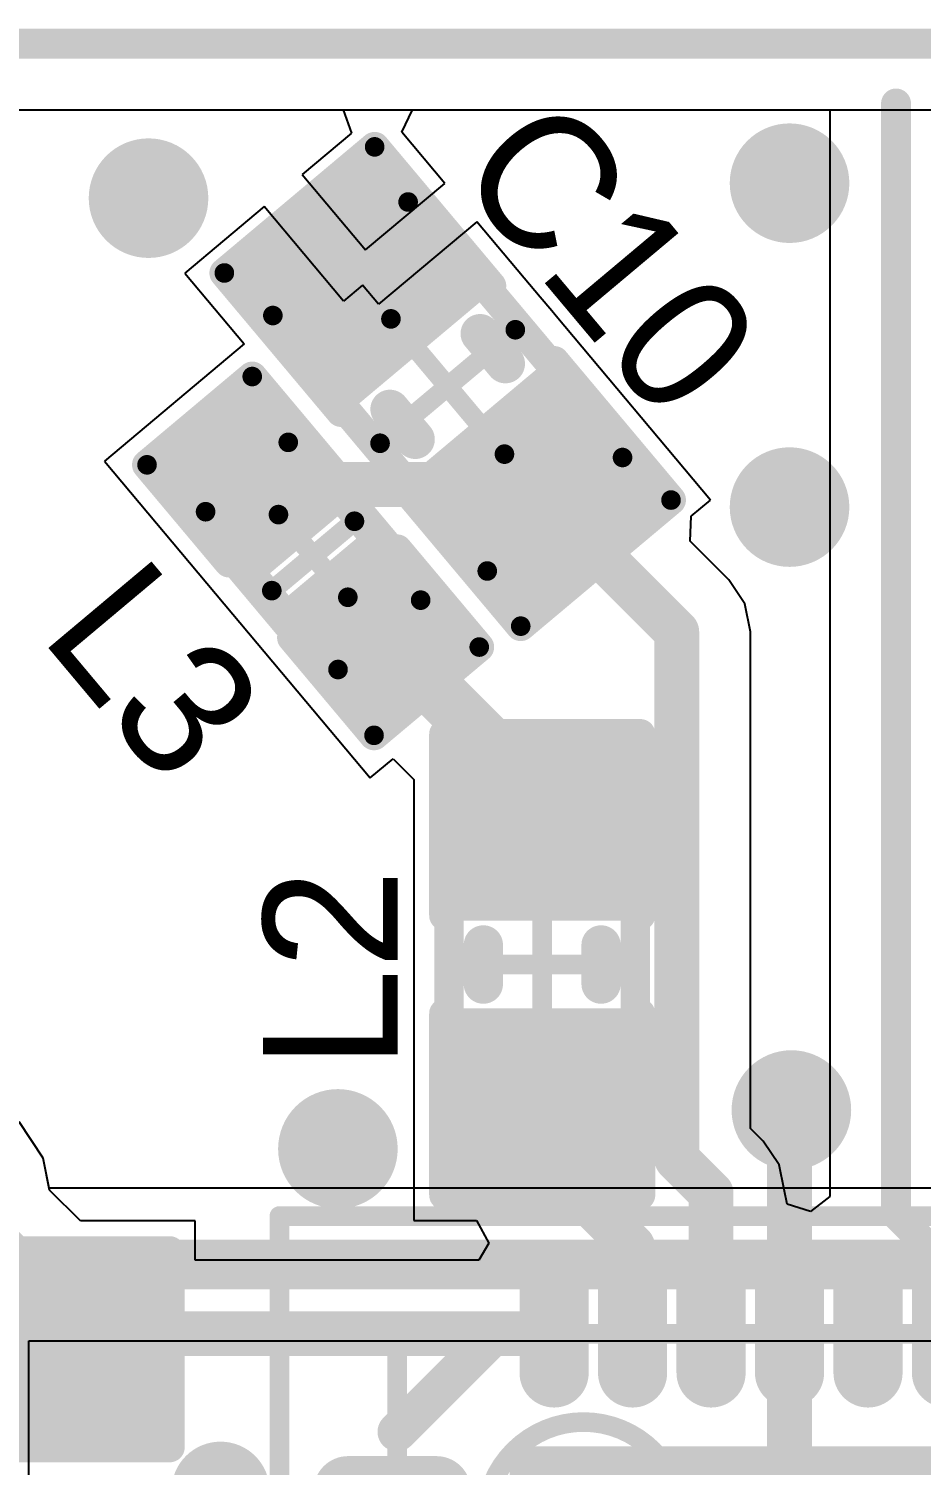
# Model space of a CAD drawing. Header units: millimetres. Extents: x 75.4 to 93.3, y 79.9 to 95.1.
# Drawn here: x 79.23 to 83.78, y 87.82 to 95.14 of the extents above; entities that cross this region are included whole.
import ezdxf

# ---------------------------------------------------------------- set-up
doc = ezdxf.new("R2010")
doc.units = ezdxf.units.MM
for name, color, linetype in [('BottomLayer', 5, 'Continuous'), ('KeepOutLayer', 6, 'Continuous'), ('Mechanical1', 6, 'Continuous'), ('Mechanical13', 56, 'Continuous'), ('Mechanical15', 56, 'Continuous'), ('MultiLayer', 9, 'Continuous'), ('TopLayer', 1, 'Continuous'), ('TopOverlay', 2, 'Continuous'), ('TopPaste', 8, 'Continuous'), ('TopSolder', 216, 'Continuous'), ('ViaHoleLayer', 16, 'Continuous')]:
    doc.layers.add(name, color=color, linetype=linetype)

# ---------------------------------------------------------------- blocks, each defined once
blk = doc.blocks.new('CAPC1608X06L_2')
at = {"layer": 'Mechanical13', "const_width": 0.1}
for points in [[(-0.85, 0.45), (0.85, 0.45)], [(-0.85, -0.45), (-0.85, 0.45)], [(0.85, -0.45), (0.85, 0.45)], [(-0.85, -0.45), (0.85, -0.45)]]:
    blk.add_lwpolyline(points, dxfattribs=at)
at = {"layer": 'Mechanical13', "const_width": 0.05}
for points in [[(-0.875, 0.45, 1), (-0.825, 0.45, 1)], [(-0.875, 0.45, 1), (-0.825, 0.45, 1)], [(0.825, 0.45, 1), (0.875, 0.45, 1)], [(0.825, 0.45, 1), (0.875, 0.45, 1)], [(-0.875, -0.45, 1), (-0.825, -0.45, 1)], [(-0.875, -0.45, 1), (-0.825, -0.45, 1)], [(0.825, -0.45, 1), (0.875, -0.45, 1)], [(0.825, -0.45, 1), (0.875, -0.45, 1)]]:
    blk.add_lwpolyline(points, format="xyb", close=True, dxfattribs=at)
at = {"layer": 'Mechanical15', "const_width": 0.1}
for points in [[(-1.175, -0.5), (-1.175, 0.5)], [(-1.175, 0.5), (1.175, 0.5)], [(1.175, -0.5), (1.175, 0.5)], [(0, -0.45), (0, 0.45)], [(-0.45, 0), (0.45, 0)], [(-1.175, -0.5), (1.175, -0.5)]]:
    blk.add_lwpolyline(points, dxfattribs=at)
at = {"layer": 'Mechanical15', "const_width": 0.05}
for points in [[(-1.2, 0.5, 1), (-1.15, 0.5, 1)], [(-1.2, 0.5, 1), (-1.15, 0.5, 1)], [(1.15, 0.5, 1), (1.2, 0.5, 1)], [(1.15, 0.5, 1), (1.2, 0.5, 1)], [(-0.025, 0.45, 1), (0.025, 0.45, 1)], [(-0.475, 0, 1), (-0.425, 0, 1)], [(0.425, 0, 1), (0.475, 0, 1)], [(-0.025, -0.45, 1), (0.025, -0.45, 1)], [(-1.2, -0.5, 1), (-1.15, -0.5, 1)], [(-1.2, -0.5, 1), (-1.15, -0.5, 1)], [(1.15, -0.5, 1), (1.2, -0.5, 1)], [(1.15, -0.5, 1), (1.2, -0.5, 1)]]:
    blk.add_lwpolyline(points, format="xyb", close=True, dxfattribs=at)
at = {"layer": 'TopLayer'}
for points in [[(-0.3, -0.4), (-0.3, 0.4), (-1.05, -0.4), (-1.05, 0.4)], [(1.05, -0.4), (1.05, 0.4), (0.3, -0.4), (0.3, 0.4)]]:
    blk.add_solid(points, dxfattribs=at)
at = {"layer": 'TopOverlay'}
for points, const_width in [([(-1.175, -0.5), (-1.175, 0.5)], 0.1524), ([(-1.175, 0.5), (-0.25, 0.5)], 0.1524), ([(0.25, 0.5), (1.175, 0.5)], 0.1524), ([(1.175, -0.5), (1.175, 0.5)], 0.1524), ([(-0.1, 0.3), (0.1, 0.3)], 0.2), ([(-0.1, -0.3), (0.1, -0.3)], 0.2), ([(-1.175, -0.5), (-0.25, -0.5)], 0.1524), ([(0.25, -0.5), (1.175, -0.5)], 0.1524)]:
    blk.add_lwpolyline(points, dxfattribs=dict(at, const_width=const_width))
for points, const_width in [([(-1.2131, 0.5, 1), (-1.1369, 0.5, 1)], 0.0762), ([(-1.2131, 0.5, 1), (-1.1369, 0.5, 1)], 0.0762), ([(-0.2881, 0.5, 1), (-0.2119, 0.5, 1)], 0.0762), ([(0.2119, 0.5, 1), (0.2881, 0.5, 1)], 0.0762), ([(1.1369, 0.5, 1), (1.2131, 0.5, 1)], 0.0762), ([(1.1369, 0.5, 1), (1.2131, 0.5, 1)], 0.0762), ([(-0.15, 0.3, 1), (-0.05, 0.3, 1)], 0.1), ([(0.05, 0.3, 1), (0.15, 0.3, 1)], 0.1), ([(-0.15, -0.3, 1), (-0.05, -0.3, 1)], 0.1), ([(0.05, -0.3, 1), (0.15, -0.3, 1)], 0.1), ([(-1.2131, -0.5, 1), (-1.1369, -0.5, 1)], 0.0762), ([(-1.2131, -0.5, 1), (-1.1369, -0.5, 1)], 0.0762), ([(-0.2881, -0.5, 1), (-0.2119, -0.5, 1)], 0.0762), ([(0.2119, -0.5, 1), (0.2881, -0.5, 1)], 0.0762), ([(1.1369, -0.5, 1), (1.2131, -0.5, 1)], 0.0762), ([(1.1369, -0.5, 1), (1.2131, -0.5, 1)], 0.0762)]:
    blk.add_lwpolyline(points, format="xyb", close=True, dxfattribs=dict(at, const_width=const_width))
at = {"layer": 'TopPaste'}
for points in [[(-0.3, -0.4), (-0.3, 0.4), (-1.05, -0.4), (-1.05, 0.4)], [(1.05, -0.4), (1.05, 0.4), (0.3, -0.4), (0.3, 0.4)]]:
    blk.add_solid(points, dxfattribs=at)
at = {"layer": 'TopSolder'}
for points in [[(-0.2238, -0.4762), (-0.2238, 0.4762), (-1.1262, -0.4762), (-1.1262, 0.4762)], [(1.1262, -0.4762), (1.1262, 0.4762), (0.2238, -0.4762), (0.2238, 0.4762)]]:
    blk.add_solid(points, dxfattribs=at)
blk = doc.blocks.new('INDC1005X04L_3')
at = {"layer": 'Mechanical13', "const_width": 0.1}
for points in [[(-0.525, -0.275), (-0.525, 0.275)], [(-0.525, 0.275), (0.525, 0.275)], [(0.525, -0.275), (0.525, 0.275)], [(-0.525, -0.275), (0.525, -0.275)]]:
    blk.add_lwpolyline(points, dxfattribs=at)
at = {"layer": 'Mechanical13', "const_width": 0.05}
for points in [[(-0.55, 0.275, 1), (-0.5, 0.275, 1)], [(-0.55, 0.275, 1), (-0.5, 0.275, 1)], [(0.5, 0.275, 1), (0.55, 0.275, 1)], [(0.5, 0.275, 1), (0.55, 0.275, 1)], [(-0.55, -0.275, 1), (-0.5, -0.275, 1)], [(-0.55, -0.275, 1), (-0.5, -0.275, 1)], [(0.5, -0.275, 1), (0.55, -0.275, 1)], [(0.5, -0.275, 1), (0.55, -0.275, 1)]]:
    blk.add_lwpolyline(points, format="xyb", close=True, dxfattribs=at)
at = {"layer": 'Mechanical15', "const_width": 0.1}
for points in [[(-0.9, -0.35), (-0.9, 0.35)], [(-0.9, 0.35), (0.9, 0.35)], [(0.9, -0.35), (0.9, 0.35)], [(0, -0.275), (0, 0.275)], [(-0.275, 0), (0.275, 0)], [(-0.9, -0.35), (0.9, -0.35)]]:
    blk.add_lwpolyline(points, dxfattribs=at)
at = {"layer": 'Mechanical15', "const_width": 0.05}
for points in [[(-0.925, 0.35, 1), (-0.875, 0.35, 1)], [(-0.925, 0.35, 1), (-0.875, 0.35, 1)], [(0.875, 0.35, 1), (0.925, 0.35, 1)], [(0.875, 0.35, 1), (0.925, 0.35, 1)], [(-0.025, 0.275, 1), (0.025, 0.275, 1)], [(-0.3, 0, 1), (-0.25, 0, 1)], [(0.25, 0, 1), (0.3, 0, 1)], [(-0.025, -0.275, 1), (0.025, -0.275, 1)], [(-0.925, -0.35, 1), (-0.875, -0.35, 1)], [(-0.925, -0.35, 1), (-0.875, -0.35, 1)], [(0.875, -0.35, 1), (0.925, -0.35, 1)], [(0.875, -0.35, 1), (0.925, -0.35, 1)]]:
    blk.add_lwpolyline(points, format="xyb", close=True, dxfattribs=at)
at = {"layer": 'TopLayer'}
for points in [[(-0.15, -0.25), (-0.15, 0.25), (-0.8, -0.25), (-0.8, 0.25)], [(0.8, -0.25), (0.8, 0.25), (0.15, -0.25), (0.15, 0.25)]]:
    blk.add_solid(points, dxfattribs=at)
at = {"layer": 'TopOverlay', "const_width": 0.1524}
for points in [[(-0.9001, -0.3501), (-0.9001, 0.3499)], [(-0.9001, 0.3499), (-0.2501, 0.3499)], [(0.2499, 0.3499), (0.8999, 0.3499)], [(0.8999, -0.3501), (0.8999, 0.3499)], [(-0.9001, -0.3501), (-0.2501, -0.3501)], [(0.2499, -0.3501), (0.8999, -0.3501)]]:
    blk.add_lwpolyline(points, dxfattribs=at)
at = {"layer": 'TopOverlay', "const_width": 0.0762}
for points in [[(-0.9382, 0.3499, 1), (-0.862, 0.3499, 1)], [(-0.9382, 0.3499, 1), (-0.862, 0.3499, 1)], [(-0.2882, 0.3499, 1), (-0.212, 0.3499, 1)], [(0.2118, 0.3499, 1), (0.288, 0.3499, 1)], [(0.8618, 0.3499, 1), (0.938, 0.3499, 1)], [(0.8618, 0.3499, 1), (0.938, 0.3499, 1)], [(-0.9382, -0.3501, 1), (-0.862, -0.3501, 1)], [(-0.9382, -0.3501, 1), (-0.862, -0.3501, 1)], [(-0.2882, -0.3501, 1), (-0.212, -0.3501, 1)], [(0.2118, -0.3501, 1), (0.288, -0.3501, 1)], [(0.8618, -0.3501, 1), (0.938, -0.3501, 1)], [(0.8618, -0.3501, 1), (0.938, -0.3501, 1)]]:
    blk.add_lwpolyline(points, format="xyb", close=True, dxfattribs=at)
at = {"layer": 'TopPaste'}
for points in [[(-0.15, -0.25), (-0.15, 0.25), (-0.8, -0.25), (-0.8, 0.25)], [(0.8, -0.25), (0.8, 0.25), (0.15, -0.25), (0.15, 0.25)]]:
    blk.add_solid(points, dxfattribs=at)
at = {"layer": 'TopSolder'}
for points in [[(-0.0738, -0.3262), (-0.0738, 0.3262), (-0.8762, -0.3262), (-0.8762, 0.3262)], [(0.8762, -0.3262), (0.8762, 0.3262), (0.0738, -0.3262), (0.0738, 0.3262)]]:
    blk.add_solid(points, dxfattribs=at)
blk = doc.blocks.new('INDC1608X06L_4')
at = {"layer": 'Mechanical13', "const_width": 0.1}
for points in [[(0.85, 0.45), (-0.85, 0.45)], [(-0.85, -0.45), (-0.85, 0.45)], [(0.85, -0.45), (0.85, 0.45)], [(0.85, -0.45), (-0.85, -0.45)]]:
    blk.add_lwpolyline(points, dxfattribs=at)
at = {"layer": 'Mechanical13', "const_width": 0.05}
for points in [[(-0.875, 0.45, 1), (-0.825, 0.45, 1)], [(-0.875, 0.45, 1), (-0.825, 0.45, 1)], [(0.825, 0.45, 1), (0.875, 0.45, 1)], [(0.825, 0.45, 1), (0.875, 0.45, 1)], [(-0.875, -0.45, 1), (-0.825, -0.45, 1)], [(-0.875, -0.45, 1), (-0.825, -0.45, 1)], [(0.825, -0.45, 1), (0.875, -0.45, 1)], [(0.825, -0.45, 1), (0.875, -0.45, 1)]]:
    blk.add_lwpolyline(points, format="xyb", close=True, dxfattribs=at)
at = {"layer": 'Mechanical15', "const_width": 0.1}
for points in [[(-1.175, -0.5), (-1.175, 0.5)], [(1.175, 0.5), (-1.175, 0.5)], [(1.175, -0.5), (1.175, 0.5)], [(0, -0.45), (0, 0.45)], [(0.45, 0), (-0.45, 0)], [(1.175, -0.5), (-1.175, -0.5)]]:
    blk.add_lwpolyline(points, dxfattribs=at)
at = {"layer": 'Mechanical15', "const_width": 0.05}
for points in [[(-1.2, 0.5, 1), (-1.15, 0.5, 1)], [(-1.2, 0.5, 1), (-1.15, 0.5, 1)], [(1.15, 0.5, 1), (1.2, 0.5, 1)], [(1.15, 0.5, 1), (1.2, 0.5, 1)], [(-0.025, 0.45, 1), (0.025, 0.45, 1)], [(-0.475, 0, 1), (-0.425, 0, 1)], [(0.425, 0, 1), (0.475, 0, 1)], [(-0.025, -0.45, 1), (0.025, -0.45, 1)], [(-1.2, -0.5, 1), (-1.15, -0.5, 1)], [(-1.2, -0.5, 1), (-1.15, -0.5, 1)], [(1.15, -0.5, 1), (1.2, -0.5, 1)], [(1.15, -0.5, 1), (1.2, -0.5, 1)]]:
    blk.add_lwpolyline(points, format="xyb", close=True, dxfattribs=at)
at = {"layer": 'TopLayer'}
for points in [[(-0.3, -0.4), (-0.3, 0.4), (-1.05, -0.4), (-1.05, 0.4)], [(1.05, -0.4), (1.05, 0.4), (0.3, -0.4), (0.3, 0.4)]]:
    blk.add_solid(points, dxfattribs=at)
at = {"layer": 'TopOverlay'}
for points, const_width in [([(-0.25, 0.5), (-1.175, 0.5)], 0.1524), ([(-1.175, -0.5), (-1.175, 0.5)], 0.1524), ([(1.175, 0.5), (0.25, 0.5)], 0.1524), ([(1.175, -0.5), (1.175, 0.5)], 0.1524), ([(0.1, 0.3), (-0.1, 0.3)], 0.2), ([(-0.1, -0.3), (0.1, -0.3)], 0.2), ([(-0.25, -0.5), (-1.175, -0.5)], 0.1524), ([(1.175, -0.5), (0.25, -0.5)], 0.1524)]:
    blk.add_lwpolyline(points, dxfattribs=dict(at, const_width=const_width))
for points, const_width in [([(-1.2131, 0.5, 1), (-1.1369, 0.5, 1)], 0.0762), ([(-1.2131, 0.5, 1), (-1.1369, 0.5, 1)], 0.0762), ([(-0.2881, 0.5, 1), (-0.2119, 0.5, 1)], 0.0762), ([(0.2119, 0.5, 1), (0.2881, 0.5, 1)], 0.0762), ([(1.1369, 0.5, 1), (1.2131, 0.5, 1)], 0.0762), ([(1.1369, 0.5, 1), (1.2131, 0.5, 1)], 0.0762), ([(-0.15, 0.3, 1), (-0.05, 0.3, 1)], 0.1), ([(0.05, 0.3, 1), (0.15, 0.3, 1)], 0.1), ([(-0.15, -0.3, 1), (-0.05, -0.3, 1)], 0.1), ([(0.05, -0.3, 1), (0.15, -0.3, 1)], 0.1), ([(-1.2131, -0.5, 1), (-1.1369, -0.5, 1)], 0.0762), ([(-1.2131, -0.5, 1), (-1.1369, -0.5, 1)], 0.0762), ([(-0.2881, -0.5, 1), (-0.2119, -0.5, 1)], 0.0762), ([(0.2119, -0.5, 1), (0.2881, -0.5, 1)], 0.0762), ([(1.1369, -0.5, 1), (1.2131, -0.5, 1)], 0.0762), ([(1.1369, -0.5, 1), (1.2131, -0.5, 1)], 0.0762)]:
    blk.add_lwpolyline(points, format="xyb", close=True, dxfattribs=dict(at, const_width=const_width))
at = {"layer": 'TopPaste'}
for points in [[(-0.3, -0.4), (-0.3, 0.4), (-1.05, -0.4), (-1.05, 0.4)], [(1.05, -0.4), (1.05, 0.4), (0.3, -0.4), (0.3, 0.4)]]:
    blk.add_solid(points, dxfattribs=at)
at = {"layer": 'TopSolder'}
for points in [[(-0.2238, -0.4762), (-0.2238, 0.4762), (-1.1262, -0.4762), (-1.1262, 0.4762)], [(1.1262, -0.4762), (1.1262, 0.4762), (0.2238, -0.4762), (0.2238, 0.4762)]]:
    blk.add_solid(points, dxfattribs=at)
blk = doc.blocks.new('CAPC1608X06L_11')
at = {"layer": 'Mechanical13', "const_width": 0.1}
for points in [[(0.85, 0.45), (-0.85, 0.45)], [(-0.85, 0.45), (-0.85, -0.45)], [(0.85, 0.45), (0.85, -0.45)], [(0.85, -0.45), (-0.85, -0.45)]]:
    blk.add_lwpolyline(points, dxfattribs=at)
at = {"layer": 'Mechanical13', "const_width": 0.05}
for points in [[(-0.875, 0.45, 1), (-0.825, 0.45, 1)], [(-0.875, 0.45, 1), (-0.825, 0.45, 1)], [(0.825, 0.45, 1), (0.875, 0.45, 1)], [(0.825, 0.45, 1), (0.875, 0.45, 1)], [(-0.875, -0.45, 1), (-0.825, -0.45, 1)], [(-0.875, -0.45, 1), (-0.825, -0.45, 1)], [(0.825, -0.45, 1), (0.875, -0.45, 1)], [(0.825, -0.45, 1), (0.875, -0.45, 1)]]:
    blk.add_lwpolyline(points, format="xyb", close=True, dxfattribs=at)
at = {"layer": 'Mechanical15', "const_width": 0.1}
for points in [[(-1.175, 0.5), (-1.175, -0.5)], [(1.175, 0.5), (-1.175, 0.5)], [(1.175, 0.5), (1.175, -0.5)], [(0, 0.45), (0, -0.45)], [(0.45, 0), (-0.45, 0)], [(1.175, -0.5), (-1.175, -0.5)]]:
    blk.add_lwpolyline(points, dxfattribs=at)
at = {"layer": 'Mechanical15', "const_width": 0.05}
for points in [[(-1.2, 0.5, 1), (-1.15, 0.5, 1)], [(-1.2, 0.5, 1), (-1.15, 0.5, 1)], [(1.15, 0.5, 1), (1.2, 0.5, 1)], [(1.15, 0.5, 1), (1.2, 0.5, 1)], [(-0.025, 0.45, 1), (0.025, 0.45, 1)], [(-0.475, 0, 1), (-0.425, 0, 1)], [(0.425, 0, 1), (0.475, 0, 1)], [(-0.025, -0.45, 1), (0.025, -0.45, 1)], [(-1.2, -0.5, 1), (-1.15, -0.5, 1)], [(-1.2, -0.5, 1), (-1.15, -0.5, 1)], [(1.15, -0.5, 1), (1.2, -0.5, 1)], [(1.15, -0.5, 1), (1.2, -0.5, 1)]]:
    blk.add_lwpolyline(points, format="xyb", close=True, dxfattribs=at)
at = {"layer": 'TopLayer'}
for points in [[(-0.3, -0.4), (-0.3, 0.4), (-1.05, -0.4), (-1.05, 0.4)], [(1.05, -0.4), (1.05, 0.4), (0.3, -0.4), (0.3, 0.4)]]:
    blk.add_solid(points, dxfattribs=at)
at = {"layer": 'TopOverlay'}
for points, const_width in [([(-1.175, 0.5), (-1.175, -0.5)], 0.1524), ([(-0.25, 0.5), (-1.175, 0.5)], 0.1524), ([(1.175, 0.5), (0.25, 0.5)], 0.1524), ([(1.175, 0.5), (1.175, -0.5)], 0.1524), ([(0.1, 0.3), (-0.1, 0.3)], 0.2), ([(0.1, -0.3), (-0.1, -0.3)], 0.2), ([(-0.25, -0.5), (-1.175, -0.5)], 0.1524), ([(1.175, -0.5), (0.25, -0.5)], 0.1524)]:
    blk.add_lwpolyline(points, dxfattribs=dict(at, const_width=const_width))
for points, const_width in [([(-1.2131, 0.5, 1), (-1.1369, 0.5, 1)], 0.0762), ([(-1.2131, 0.5, 1), (-1.1369, 0.5, 1)], 0.0762), ([(-0.2881, 0.5, 1), (-0.2119, 0.5, 1)], 0.0762), ([(0.2119, 0.5, 1), (0.2881, 0.5, 1)], 0.0762), ([(1.1369, 0.5, 1), (1.2131, 0.5, 1)], 0.0762), ([(1.1369, 0.5, 1), (1.2131, 0.5, 1)], 0.0762), ([(-0.15, 0.3, 1), (-0.05, 0.3, 1)], 0.1), ([(0.05, 0.3, 1), (0.15, 0.3, 1)], 0.1), ([(-0.15, -0.3, 1), (-0.05, -0.3, 1)], 0.1), ([(0.05, -0.3, 1), (0.15, -0.3, 1)], 0.1), ([(-1.2131, -0.5, 1), (-1.1369, -0.5, 1)], 0.0762), ([(-1.2131, -0.5, 1), (-1.1369, -0.5, 1)], 0.0762), ([(-0.2881, -0.5, 1), (-0.2119, -0.5, 1)], 0.0762), ([(0.2119, -0.5, 1), (0.2881, -0.5, 1)], 0.0762), ([(1.1369, -0.5, 1), (1.2131, -0.5, 1)], 0.0762), ([(1.1369, -0.5, 1), (1.2131, -0.5, 1)], 0.0762)]:
    blk.add_lwpolyline(points, format="xyb", close=True, dxfattribs=dict(at, const_width=const_width))
at = {"layer": 'TopPaste'}
for points in [[(-0.3, -0.4), (-0.3, 0.4), (-1.05, -0.4), (-1.05, 0.4)], [(1.05, -0.4), (1.05, 0.4), (0.3, -0.4), (0.3, 0.4)]]:
    blk.add_solid(points, dxfattribs=at)
at = {"layer": 'TopSolder'}
for points in [[(-0.2238, -0.4762), (-0.2238, 0.4762), (-1.1262, -0.4762), (-1.1262, 0.4762)], [(1.1262, -0.4762), (1.1262, 0.4762), (0.2238, -0.4762), (0.2238, 0.4762)]]:
    blk.add_solid(points, dxfattribs=at)
blk = doc.blocks.new('QFN40P600X600X90_48N_14')
at = {"layer": 'Mechanical13', "const_width": 0.1}
for points in [[(-3, 3), (3, 3)], [(-3, -3), (-3, 3)]]:
    blk.add_lwpolyline(points, dxfattribs=at)
at = {"layer": 'Mechanical13'}
for points, const_width in [([(-3.025, 3, 1), (-2.975, 3, 1)], 0.05), ([(-3.025, 3, 1), (-2.975, 3, 1)], 0.05), ([(-1.55, 2.05, 1), (-2.55, 2.05, 1)], 0.1)]:
    blk.add_lwpolyline(points, format="xyb", close=True, dxfattribs=dict(at, const_width=const_width))
at = {"layer": 'Mechanical15', "const_width": 0.1}
for points in [[(-3.6, 3.6), (3.6, 3.6)], [(-3.6, -3.6), (-3.6, 3.6)]]:
    blk.add_lwpolyline(points, dxfattribs=at)
at = {"layer": 'Mechanical15', "const_width": 0.05}
blk.add_lwpolyline([(-3.625, 3.6, 1), (-3.575, 3.6, 1)], format="xyb", close=True, dxfattribs=at)
blk.add_lwpolyline([(-3.625, 3.6, 1), (-3.575, 3.6, 1)], format="xyb", close=True, dxfattribs=at)
at = {"layer": 'TopLayer', "const_width": 0.2}
for points in [[(-2.2, 3.25), (-2.2, 2.8)], [(-1.8, 3.25), (-1.8, 2.8)], [(-1.4, 3.25), (-1.4, 2.8)], [(-1, 3.25), (-1, 2.8)], [(-0.6, 3.25), (-0.6, 2.8)]]:
    blk.add_lwpolyline(points, dxfattribs=at)
at = {"layer": 'TopLayer', "const_width": 0.1}
for points in [[(-2.25, 3.25, 1), (-2.15, 3.25, 1)], [(-1.85, 3.25, 1), (-1.75, 3.25, 1)], [(-1.45, 3.25, 1), (-1.35, 3.25, 1)], [(-1.05, 3.25, 1), (-0.95, 3.25, 1)], [(-0.65, 3.25, 1), (-0.55, 3.25, 1)], [(-2.25, 2.8, 1), (-2.15, 2.8, 1)], [(-1.85, 2.8, 1), (-1.75, 2.8, 1)], [(-1.45, 2.8, 1), (-1.35, 2.8, 1)], [(-1.05, 2.8, 1), (-0.95, 2.8, 1)], [(-0.65, 2.8, 1), (-0.55, 2.8, 1)]]:
    blk.add_lwpolyline(points, format="xyb", close=True, dxfattribs=at)
at = {"layer": 'TopLayer'}
blk.add_solid([(-2.35, -2.35), (2.35, -2.35), (-2.35, 2.35), (2.35, 2.35)], dxfattribs=at)
at = {"layer": 'TopOverlay', "const_width": 0.2}
blk.add_lwpolyline([(-3, 2.5), (-2.5, 3)], dxfattribs=at)
at = {"layer": 'TopOverlay'}
for points, const_width in [([(-2.55, 3, 1), (-2.45, 3, 1)], 0.1), ([(-3.05, 2.5, 1), (-2.95, 2.5, 1)], 0.1), ([(-3.775, 2.2, 1), (-4.025, 2.2, 1)], 0.25)]:
    blk.add_lwpolyline(points, format="xyb", close=True, dxfattribs=dict(at, const_width=const_width))
at = {"layer": 'TopPaste', "const_width": 0.2}
for points in [[(-2.2, 3.25), (-2.2, 2.8)], [(-1.8, 3.25), (-1.8, 2.8)], [(-1.4, 3.25), (-1.4, 2.8)], [(-1, 3.25), (-1, 2.8)], [(-0.6, 3.25), (-0.6, 2.8)]]:
    blk.add_lwpolyline(points, dxfattribs=at)
at = {"layer": 'TopPaste', "const_width": 0.1}
for points in [[(-2.25, 3.25, 1), (-2.15, 3.25, 1)], [(-1.85, 3.25, 1), (-1.75, 3.25, 1)], [(-1.45, 3.25, 1), (-1.35, 3.25, 1)], [(-1.05, 3.25, 1), (-0.95, 3.25, 1)], [(-0.65, 3.25, 1), (-0.55, 3.25, 1)], [(-2.25, 2.8, 1), (-2.15, 2.8, 1)], [(-1.85, 2.8, 1), (-1.75, 2.8, 1)], [(-1.45, 2.8, 1), (-1.35, 2.8, 1)], [(-1.05, 2.8, 1), (-0.95, 2.8, 1)], [(-0.65, 2.8, 1), (-0.55, 2.8, 1)]]:
    blk.add_lwpolyline(points, format="xyb", close=True, dxfattribs=at)
at = {"layer": 'TopPaste'}
blk.add_solid([(-2.35, -2.35), (2.35, -2.35), (-2.35, 2.35), (2.35, 2.35)], dxfattribs=at)
at = {"layer": 'TopSolder', "const_width": 0.3524}
for points in [[(-2.2, 3.25), (-2.2, 2.8)], [(-1.8, 3.25), (-1.8, 2.8)], [(-1.4, 3.25), (-1.4, 2.8)], [(-1, 3.25), (-1, 2.8)], [(-0.6, 3.25), (-0.6, 2.8)], [(-0.2, 3.25), (-0.2, 2.8)], [(-3.25, 2.2), (-2.8, 2.2)]]:
    blk.add_lwpolyline(points, dxfattribs=at)
at = {"layer": 'TopSolder', "const_width": 0.1762}
for points in [[(-2.2881, 3.25, 1), (-2.1119, 3.25, 1)], [(-1.8881, 3.25, 1), (-1.7119, 3.25, 1)], [(-1.4881, 3.25, 1), (-1.3119, 3.25, 1)], [(-1.0881, 3.25, 1), (-0.9119, 3.25, 1)], [(-0.6881, 3.25, 1), (-0.5119, 3.25, 1)], [(-0.2881, 3.25, 1), (-0.1119, 3.25, 1)], [(-2.2881, 2.8, 1), (-2.1119, 2.8, 1)], [(-1.8881, 2.8, 1), (-1.7119, 2.8, 1)], [(-1.4881, 2.8, 1), (-1.3119, 2.8, 1)], [(-1.0881, 2.8, 1), (-0.9119, 2.8, 1)], [(-0.6881, 2.8, 1), (-0.5119, 2.8, 1)], [(-0.2881, 2.8, 1), (-0.1119, 2.8, 1)], [(-3.3381, 2.2, 1), (-3.1619, 2.2, 1)], [(-2.8881, 2.2, 1), (-2.7119, 2.2, 1)]]:
    blk.add_lwpolyline(points, format="xyb", close=True, dxfattribs=at)
at = {"layer": 'TopSolder'}
blk.add_solid([(-2.4262, -2.4262), (2.4262, -2.4262), (-2.4262, 2.4262), (2.4262, 2.4262)], dxfattribs=at)

msp = doc.modelspace()

# ---------------------------------------------------------------- linework, layer by layer
at = {"layer": 'BottomLayer'}
for p, q in [((75.7812, 94.7307), (92.8879, 94.7307)), ((79.3023, 89.3866), (79.1788, 89.5715)), ((79.3329, 89.2329), (79.3023, 89.3866)), ((86.6117, 89.2329), (79.3329, 89.2329)), ((79.2291, 87.1184), (79.2291, 88.456)), ((79.2291, 88.456), (86.7726, 88.456))]:
    msp.add_line(p, q, dxfattribs=at)
at = {"layer": 'BottomLayer', "const_width": 0.3048}
for points in [[(82.9535, 94.3563, 1), (83.2583, 94.3563, 1)], [(79.6863, 94.28, 1), (79.9911, 94.28, 1)], [(82.9535, 92.7053, 1), (83.2583, 92.7053, 1)], [(82.9629, 89.6319, 1), (83.2677, 89.6319, 1)], [(80.6515, 89.4338, 1), (80.9563, 89.4338, 1)]]:
    msp.add_lwpolyline(points, format="xyb", close=True, dxfattribs=at)
at = {"layer": 'BottomLayer', "const_width": 0.254}
msp.add_lwpolyline([(79.1001, 88.8444), (86.7726, 88.8444)], dxfattribs=at)
at = {"layer": 'KeepOutLayer', "const_width": 0.1524}
msp.add_lwpolyline([(75.4445, 95.0674), (93.2245, 95.0674)], dxfattribs=at)
at = {"layer": 'Mechanical1', "const_width": 0.1524}
msp.add_lwpolyline([(75.4445, 95.0674), (93.2245, 95.0674)], dxfattribs=at)
at = {"layer": 'MultiLayer', "const_width": 0.3048}
for points in [[(82.9535, 94.3563, 1), (83.2583, 94.3563, 1)], [(79.6863, 94.28, 1), (79.9911, 94.28, 1)], [(82.9535, 92.7053, 1), (83.2583, 92.7053, 1)], [(82.9629, 89.6319, 1), (83.2677, 89.6319, 1)], [(80.6515, 89.4338, 1), (80.9563, 89.4338, 1)]]:
    msp.add_lwpolyline(points, format="xyb", close=True, dxfattribs=at)
at = {"layer": 'TopLayer'}
for p, q in [((75.7812, 94.7307), (80.8305, 94.7307)), ((80.8305, 94.7307), (80.8739, 94.6114)), ((81.1299, 94.6156), (81.1836, 94.7307)), ((81.1836, 94.7307), (83.312, 94.7307)), ((83.312, 94.7307), (83.312, 89.1919)), ((80.8739, 94.6114), (80.6225, 94.4005)), ((81.3489, 94.3547), (81.1299, 94.6156)), ((80.6225, 94.4005), (80.9452, 94.0159)), ((80.9452, 94.0159), (81.3489, 94.3547)), ((80.428, 94.2372), (80.0243, 93.8984)), ((80.8323, 93.7553), (80.428, 94.2372)), ((81.5122, 94.1601), (81.0112, 93.7397)), ((81.7532, 93.8728), (81.5122, 94.1601)), ((80.0243, 93.8984), (80.3268, 93.5378)), ((80.9296, 93.837), (80.8323, 93.7553)), ((81.0112, 93.7397), (80.9296, 93.837)), ((81.8349, 93.7755), (81.7532, 93.8728)), ((81.894, 93.705), (81.8349, 93.7755)), ((81.9165, 93.6782), (81.894, 93.705)), ((82.7026, 92.7414), (81.9165, 93.6782)), ((80.3268, 93.5378), (79.6141, 92.9398)), ((79.6141, 92.9398), (80.2247, 92.212)), ((82.6046, 92.6591), (82.7026, 92.7414)), ((82.599, 92.5322), (82.6046, 92.6591)), ((82.7967, 92.3345), (82.599, 92.5322)), ((82.8781, 92.2127), (82.7967, 92.3345)), ((80.2247, 92.212), (80.9691, 91.3249)), ((82.9067, 92.069), (82.8781, 92.2127)), ((82.9067, 89.5385), (82.9067, 92.069)), ((80.9691, 91.3249), (81.0853, 91.4224)), ((81.0853, 91.4224), (81.1913, 91.3164)), ((81.1913, 91.3164), (81.1913, 90.4196)), ((81.1913, 90.4196), (81.1913, 90.4196)), ((81.1913, 90.4196), (81.1913, 90.3276)), ((81.1913, 90.3276), (81.1913, 90.3276)), ((81.1913, 90.3276), (81.1913, 89.0696)), ((79.3023, 89.3866), (79.1788, 89.5715)), ((82.9715, 89.4737), (82.9067, 89.5385)), ((83.0529, 89.3519), (82.9715, 89.4737)), ((79.3347, 89.2239), (79.3023, 89.3866)), ((83.0778, 89.2264), (83.0529, 89.3519)), ((79.492, 89.0666), (79.3347, 89.2239)), ((83.0946, 89.1524), (83.0778, 89.2264)), ((83.312, 89.1919), (83.2124, 89.1151)), ((83.2124, 89.1151), (83.0946, 89.1524)), ((80.0759, 89.0666), (79.492, 89.0666)), ((80.0759, 88.8671), (80.0759, 89.0666)), ((81.1913, 89.0696), (81.5098, 89.0696)), ((81.5098, 89.0696), (81.5734, 88.9529)), ((81.5734, 88.9529), (81.5219, 88.8671)), ((81.5219, 88.8671), (80.0759, 88.8671))]:
    msp.add_line(p, q, dxfattribs=at)
for points, const_width in [([(83.6487, 89.0998), (83.6487, 94.7626)], 0.1524), ([(80.3723, 92.8202), (81.78, 92.8202)], 0.2286), ([(81.7973, 92.8028), (82.5311, 92.069)], 0.2286), ([(80.983, 92.0924), (81.8453, 91.2301)], 0.2794), ([(82.5311, 89.383), (82.5311, 92.069)], 0.2286), ([(81.8453, 91.0486), (81.8453, 91.2301)], 0.2794), ([(81.8453, 89.397), (81.8453, 89.6986)], 0.2286), ([(83.1059, 88.5166), (83.1059, 89.6319)], 0.2286), ([(81.8453, 89.397), (82.3059, 88.9364)], 0.2286), ([(82.5311, 89.383), (82.7059, 89.2082)], 0.2286), ([(78.8589, 89.1686), (79.4509, 88.5766)], 0.2286), ([(82.7059, 88.5472), (82.7059, 89.2082)], 0.2286), ([(83.6487, 89.0998), (83.9059, 88.8425)], 0.1524), ([(82.3059, 88.5166), (82.3059, 88.9364)], 0.2286), ([(79.4509, 88.4066), (79.4509, 88.5766)], 0.381), ([(79.4509, 88.5766), (79.5359, 88.4916)], 0.2286), ([(79.5359, 88.4916), (81.8961, 88.4916)], 0.2286), ([(83.1059, 87.6916), (83.1059, 88.5166)], 0.2286)]:
    msp.add_lwpolyline(points, dxfattribs=dict(at, const_width=const_width))
for points, const_width in [([(83.6106, 94.7626, 1), (83.6868, 94.7626, 1)], 0.0762), ([(82.9535, 94.3563, 1), (83.2583, 94.3563, 1)], 0.3048), ([(79.6863, 94.28, 1), (79.9911, 94.28, 1)], 0.3048), ([(82.9535, 92.7053, 1), (83.2583, 92.7053, 1)], 0.3048), ([(80.3152, 92.8202, 1), (80.4295, 92.8202, 1)], 0.1143), ([(81.7228, 92.8202, 1), (81.8371, 92.8202, 1)], 0.1143), ([(81.7402, 92.8028, 1), (81.8545, 92.8028, 1)], 0.1143), ([(80.9131, 92.0924, 1), (81.0528, 92.0924, 1)], 0.1397), ([(82.474, 92.069, 1), (82.5883, 92.069, 1)], 0.1143), ([(82.474, 92.069, 1), (82.5883, 92.069, 1)], 0.1143), ([(81.7755, 91.2301, 1), (81.9152, 91.2301, 1)], 0.1397), ([(81.7755, 91.2301, 1), (81.9152, 91.2301, 1)], 0.1397), ([(81.7755, 91.0486, 1), (81.9152, 91.0486, 1)], 0.1397), ([(82.9629, 89.6319, 1), (83.2677, 89.6319, 1)], 0.3048), ([(81.7882, 89.6986, 1), (81.9025, 89.6986, 1)], 0.1143), ([(80.6515, 89.4338, 1), (80.9563, 89.4338, 1)], 0.3048), ([(83.0488, 89.6319, 1), (83.1631, 89.6319, 1)], 0.1143), ([(81.7882, 89.397, 1), (81.9025, 89.397, 1)], 0.1143), ([(81.7882, 89.397, 1), (81.9025, 89.397, 1)], 0.1143), ([(82.474, 89.383, 1), (82.5883, 89.383, 1)], 0.1143), ([(82.474, 89.383, 1), (82.5883, 89.383, 1)], 0.1143), ([(82.6488, 89.2082, 1), (82.7631, 89.2082, 1)], 0.1143), ([(82.6488, 89.2082, 1), (82.7631, 89.2082, 1)], 0.1143), ([(83.6106, 89.0998, 1), (83.6868, 89.0998, 1)], 0.0762), ([(83.6106, 89.0998, 1), (83.6868, 89.0998, 1)], 0.0762), ([(82.2488, 88.9364, 1), (82.3631, 88.9364, 1)], 0.1143), ([(82.2488, 88.9364, 1), (82.3631, 88.9364, 1)], 0.1143), ([(79.3557, 88.5766, 1), (79.5462, 88.5766, 1)], 0.1905), ([(79.3938, 88.5766, 1), (79.5081, 88.5766, 1)], 0.1143), ([(79.3938, 88.5766, 1), (79.5081, 88.5766, 1)], 0.1143), ([(79.4788, 88.4916, 1), (79.5931, 88.4916, 1)], 0.1143), ([(79.4788, 88.4916, 1), (79.5931, 88.4916, 1)], 0.1143), ([(81.839, 88.4916, 1), (81.9533, 88.4916, 1)], 0.1143), ([(82.2488, 88.5166, 1), (82.3631, 88.5166, 1)], 0.1143), ([(82.6488, 88.5472, 1), (82.7631, 88.5472, 1)], 0.1143), ([(83.0488, 88.5166, 1), (83.1631, 88.5166, 1)], 0.1143), ([(83.0488, 88.5166, 1), (83.1631, 88.5166, 1)], 0.1143), ([(79.3557, 88.4066, 1), (79.5462, 88.4066, 1)], 0.1905)]:
    msp.add_lwpolyline(points, format="xyb", close=True, dxfattribs=dict(at, const_width=const_width))
at = {"layer": 'ViaHoleLayer', "const_width": 0.1524}
for points in [[(83.0297, 94.3563, 1), (83.1821, 94.3563, 1)], [(79.7625, 94.28, 1), (79.9149, 94.28, 1)], [(83.0297, 92.7053, 1), (83.1821, 92.7053, 1)], [(83.0391, 89.6319, 1), (83.1915, 89.6319, 1)], [(80.7277, 89.4338, 1), (80.8801, 89.4338, 1)]]:
    msp.add_lwpolyline(points, format="xyb", close=True, dxfattribs=at)

# ---------------------------------------------------------------- block references
for name, p, rotation in [('CAPC1608X06L_2', (81.3635, 93.3199), 310), ('INDC1005X04L_3', (80.6777, 92.4563), 310), ('INDC1608X06L_4', (81.8453, 90.3736), 270), ('QFN40P600X600X90_48N_14', (84.1059, 85.4916), 360), ('CAPC1608X06L_11', (78.7719, 88.4126), 180)]:
    msp.add_blockref(name, p, dxfattribs=dict(rotation=rotation))

# ---------------------------------------------------------------- texts
at = {"layer": 'TopOverlay'}
for s, rotation, p in [('C10', 310, (81.3881, 94.407)), ('L3', 310, (79.2799, 92.0448)), ('L2', 90, (81.1087, 89.8402))]:
    msp.add_text(s, height=0.6858, rotation=rotation, dxfattribs=at).set_placement(p)

doc.saveas('drawing.dxf')
